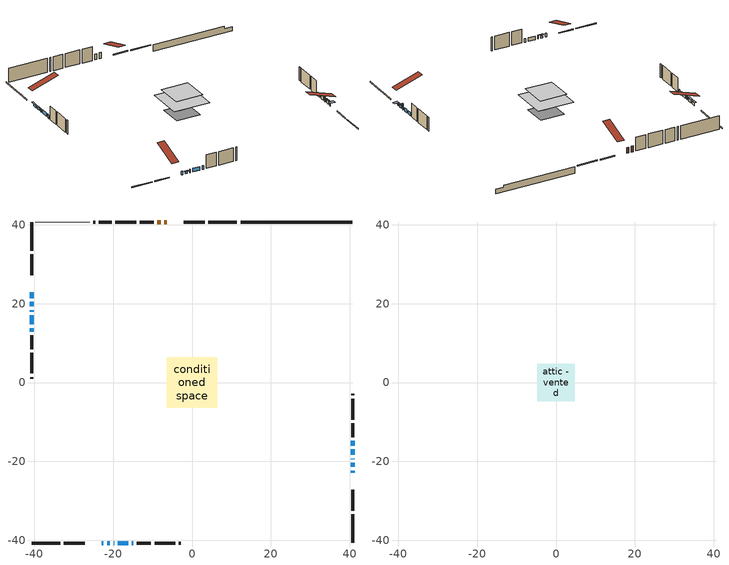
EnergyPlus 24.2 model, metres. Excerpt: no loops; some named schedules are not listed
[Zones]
conditioned space
 floor othersidecoefficients (Floor1 construction): -2.3,-2.3 -2.3,2.3 2.3,2.3 2.3,-2.3 z0.31
 floor adiabatic (AdiabaticFloorConstruction): -6.39,-6.39 -6.39,6.39 6.39,6.39 6.39,-6.39 z2.75
 floor foundation (Slab1 construction): -4.21,-4.21 -4.21,4.21 4.21,4.21 4.21,-4.21 z-2.01
 wall outside (RimJoist1 construction): 11.38,40.71 4.14,40.71 / -40.71,-40.71 -33.48,-40.71 / -40.71,40.71 -40.71,33.48 / 40.71,-40.71 40.71,-33.48 z0.31:0.61
 wall outside (RimJoist2 construction): 3.21,40.71 -2.12,40.71 / -32.55,-40.71 -27.22,-40.71 / -40.71,32.55 -40.71,27.22 / 40.71,-32.55 40.71,-27.22 z0.31:0.61
 wall outside (AdiabaticWallConstruction 1): -6.44,40.71 -7.04,40.71 / -7.97,40.71 -8.8,40.71 z0.31:2.34
 wall outside (AdiabaticWallConstruction): 40.71,-22.89 40.71,-22.36 z0.31:1.2; 40.71,-21.43 40.71,-20.36 z0.31:1.43; -22.89,-40.71 -22.48,-40.71 / -19.91,-40.71 -19.71,-40.71 / -40.71,18.37 -40.71,17.97 / -18.78,-40.71 -16.23,-40.71 / -15.3,-40.71 -14.88,-40.71 / -40.71,17.04 -40.71,14.73 / -40.71,13.8 -40.71,12.92 / 40.71,-18.35 40.71,-16.99 / 40.71,-16.06 40.71,-14.79 z0.31:1.53; -21.55,-40.71 -20.84,-40.71 z0.31:1.02; -40.71,22.89 -40.71,21.39 / -40.71,20.46 -40.71,19.29 z0.31:1.23; 40.71,-19.43 40.71,-19.28 z0.31:2.29
 wall outside (Wall1 construction): -9.73,40.71 -13.25,40.71 / -13.96,-40.71 -10.43,-40.71 / -40.71,11.99 -40.71,8.47 / 40.71,-13.86 40.71,-10.34 z0.31:5.19
 wall outside (Wall2 construction): -14.18,40.71 -19.43,40.71 / -9.5,-40.71 -4.25,-40.71 / -40.71,7.54 -40.71,2.29 / 40.71,-9.41 40.71,-4.16 z0.31:5.19
 wall outside (Wall4 construction): -24.56,40.71 -25,40.71 / -3.32,-40.71 -2.89,-40.71 / -40.71,1.36 -40.71,0.92 / 40.71,-3.23 40.71,-2.79 z0.31:5.19
 wall foundation (FoundationWall1 construction): 12.31,40.71,-2.01 12.31,40.71,0.31 37.87,40.71,0.31 37.87,40.71,-0.54 40.71,40.71,-0.54 40.71,40.71,-2.01
 wall othersidecoefficients (Wall3 construction): -20.36,40.71 -23.64,40.71 z0.31:5.19
 wall adiabatic (Wall5 construction): -25.93,40.71 -39.78,40.71 z0.31:5.19
 window (WindowConstruction 12): 40.71,-22.89 40.71,-22.36 z0.31:1.2
 window (WindowConstruction 7): 40.71,-21.43 40.71,-20.36 z0.31:1.43
 window (WindowConstruction 8): -22.89,-40.71 -22.48,-40.71 z0.31:1.53
 window (WindowConstruction 9): -21.55,-40.71 -20.84,-40.71 z0.31:1.02
 window (WindowConstruction 10): -40.71,22.89 -40.71,21.39 z0.31:1.22
 window (WindowConstruction 11): -40.71,20.46 -40.71,19.3 z0.31:1.22
 window (WindowConstruction 13): -19.91,-40.71 -19.71,-40.71 z0.31:1.53
 window (WindowConstruction 14): -40.71,18.37 -40.71,17.97 z0.31:1.53
 window (WindowConstruction): -18.78,-40.71 -16.23,-40.71 z0.31:1.53
 window (WindowConstruction 1): -15.3,-40.71 -14.88,-40.71 z0.31:1.53
 window (WindowConstruction 2): -40.71,17.04 -40.71,14.73 z0.31:1.53
 window (WindowConstruction 3): -40.71,13.8 -40.71,12.92 z0.31:1.53
 window (WindowConstruction 4): 40.71,-19.43 40.71,-19.28 z0.31:2.29
 window (WindowConstruction 5): 40.71,-18.35 40.71,-16.99 z0.31:1.53
 window (WindowConstruction 6): 40.71,-16.06 40.71,-14.79 z0.31:1.53
 door (Door): -6.44,40.71 -7.04,40.71 z0.31:2.34
 door (Door 1): -7.97,40.71 -8.8,40.71 z0.31:2.34
 ceiling adiabatic (AdiabaticFloorConstruction): 6.39,-6.39 6.39,6.39 -6.39,6.39 -6.39,-6.39 z2.75
attic - vented
 floor to conditioned space (Floor2 construction Reversed): -4.81,-4.81 -4.81,4.81 4.81,4.81 4.81,-4.81 z5.19
 roof outside (Roof1 construction): -5.52,40.71,5.19 -5.52,31.34,8.31 -3.04,31.34,8.31 -3.04,40.71,5.19; -23.82,-40.71,5.19 -23.82,-31.34,8.31 -26.29,-31.34,8.31 -26.29,-40.71,5.19; -40.71,23.82,5.19 -31.34,23.82,8.31 -31.34,26.29,8.31 -40.71,26.29,5.19; 40.71,-23.82,5.19 31.34,-23.82,8.31 31.34,-26.29,8.31 40.71,-26.29,5.19
shading: 40.71,-22.06 40.71,-23.19 42.23,-23.19 42.23,-22.06 z1.5; 40.71,-20.12 40.71,-21.67 41.17,-21.67 41.17,-20.12 z1.67; -20.54,-40.71 -21.85,-40.71 -21.85,-41.17 -20.54,-41.17 z1.32; -40.71,21.09 -40.71,23.19 -41.17,23.19 -41.17,21.09 z1.52; -40.71,19 -40.71,20.76 -41.17,20.76 -41.17,19 z1.52; 40.71,-19.13 40.71,-19.58 42.23,-19.58 42.23,-19.13 z2.44
[Building]
Building 1: Terrain=Suburbs
[Site:Location]
Toronto City Centre_ON: Latitude {deg}=43.63; Longitude {deg}=-79.39; Time Zone {hr}=-5; Elevation {m}=77; Keep Site Location Information=Yes
[Site:GroundTemperature:Shallow]
5.01852, 3.26908, 3.12898, 3.95918, 7.29196, 10.6092, 13.4851, 15.3069, 15.4617, 13.9799, 11.1774, 7.9619
[Site:WaterMainsTemperature]
Calculation Method=Schedule; Temperature Schedule=mains temperature schedule
[Material] Roughness=Rough; Thermal Absorptance=0.9
Name | Thickness {m} | Conductivity {W/m-K} | Density {kg/m3} | Specific Heat {J/kg-K} | Solar Absorptance | Visible Absorptance
asphalt or fiberglass shingles | 0.00635 | 0.162714 | 1121.4 | 1465.45 | 0.4 | 0.4
ceiling loosefill ins | 0.0846667 | 0.0480833 | 16.02 | 1046.75 | 0.7 | 0.7
ceiling stud and cavity | 0.1397 | 0.0904643 | 65.682 | 1177.47 | 0.7 | 0.7
concrete 4.0 in. | 0.1016 | 1.803125 | 2242.8 | 837.4 | 0.7 | 0.7
concrete 8.0 in. | 0.2032 | 1.803125 | 2242.8 | 837.4 | 0.7 | 0.7
door material | 0.04445 | 0.053851 | 512.64 | 1214.23 | 0.7 | 0.7
door material 1 | 0.04445 | 0.188738 | 512.64 | 1214.23 | 0.7 | 0.7
exterior vertical ins | 0.00196271 | 0.029427 | 32.04 | 1214.23 | 0.7 | 0.7
floor covering | 0.0127 | 0.0433444 | 54.468 | 1339.84 | 0.6 | 0.6
floor rigid ins | 0.103632 | 0.029427 | 32.04 | 1214.23 | 0.7 | 0.7
floor rigid ins 1; wall rigid ins | 0.512978 | 0.029427 | 32.04 | 1214.23 | 0.7 | 0.7
floor stud and cavity | 0.1397 | 0.968749 | 92.3553 | 1139.71 | 0.7 | 0.7
floor stud and cavity 1 | 0.1397 | 1.75129 | 37.0049 | 1207.88 | 0.7 | 0.7
furniture material conditioned space 1 | 0.1524 | 0.115458 | 640.8 | 1214.23 | 0.6 | 0.6
gypsum board | 0.0127 | 0.160291 | 801 | 837.4 | 0.6 | 0.6
gypsum board 1 | 0.00254 | 0.160291 | 801 | 837.4 | 0.6 | 0.6
gypsum board 2 | 0.0127 | 0.160291 | 801 | 837.4 | 0.7 | 0.7
osb sheathing 0.5 in. | 0.0127 | 0.115458 | 512.64 | 1214.23 | 0.7 | 0.7
osb sheathing 0.5 in. 1 | 0.0127 | 0.115458 | 512.64 | 1214.23 | 0.4 | 0.4
osb sheathing 0.75 in. | 0.01905 | 0.115458 | 512.64 | 1214.23 | 0.7 | 0.7
osb sheathing 2.0 in. | 0.0508 | 0.115458 | 512.64 | 1214.23 | 0.7 | 0.7
rim joist rigid ins | 0.051816 | 0.029427 | 32.04 | 1214.23 | 0.7 | 0.7
rim joist stud and cavity | 0.0508 | 0.0405436 | 125.044 | 1163.47 | 0.6 | 0.6
rim joist stud and cavity 1 | 0.0508 | 0.034693 | 125.044 | 1163.47 | 0.6 | 0.6
wall stud and cavity | 0.1397 | 0.0821308 | 139.0536 | 1170.24 | 0.7 | 0.7
wall stud and cavity 1 | 0.1397 | 0.0929022 | 139.0536 | 1170.24 | 0.7 | 0.7
wall stud and cavity 2 | 0.1397 | 0.0747385 | 139.0536 | 1170.24 | 0.7 | 0.7
wall stud and cavity 3 | 0.0889 | 0.49837 | 6.31874 | 1174.65 | 0.7 | 0.7
wall stud and cavity 4 | 0.1397 | 0.0838189 | 139.0536 | 1170.24 | 0.7 | 0.7
wall stud and cavity 5 | 0.0889 | 0.380278 | 52.3479 | 1209.89 | 0.7 | 0.7
wall stud and cavity 6 | 0.0889 | 0.391764 | 83.0341 | 1211.67 | 0.7 | 0.7
wood siding | 0.0254 | 0.102417 | 544.68 | 1172.36 | 0.4 | 0.4
wood siding 1 | 0.00254 | 0.102417 | 544.68 | 1172.36 | 0.4 | 0.4
wood siding 2; wood siding 3; wood siding 4 | 0.0254 | 0.102417 | 544.68 | 1172.36 | 0.7 | 0.7
[WindowMaterial:SimpleGlazingSystem]
Name | U-Factor {W/m2-K} | Solar Heat Gain Coefficient
WindowMaterial | 2.78903 | 0.69
WindowMaterial 1 | 2.98038 | 0.6
WindowMaterial 10 | 2.27915 | 0.53
WindowMaterial 11 | 2.72771 | 0.33
WindowMaterial 2 | 2.992306 | 0.57
WindowMaterial 3 | 2.779381 | 0.54
WindowMaterial 4 | 3.07407 | 0.36
WindowMaterial 5 | 2.779381 | 0.66
WindowMaterial 6 | 2.770864 | 0.51
WindowMaterial 7 | 2.78279 | 0.58
WindowMaterial 8 | 2.76178 | 0.44
WindowMaterial 9 | 2.78222 | 0.56
[Construction]
AdiabaticFloorConstruction: floor stud and cavity 1, floor rigid ins 1, osb sheathing 0.75 in., floor covering
AdiabaticWallConstruction: wood siding 3, wall rigid ins, wall stud and cavity 5, gypsum board
AdiabaticWallConstruction 1: wood siding 4, wall rigid ins, wall stud and cavity 5, gypsum board
Door: door material
Door 1: door material 1
Floor1 construction: floor stud and cavity, floor rigid ins, osb sheathing 0.75 in., floor covering
Floor2 construction Reversed: gypsum board, ceiling stud and cavity, ceiling loosefill ins
FoundationWall1 construction: concrete 8.0 in., gypsum board 2
furniture construction conditioned space 1: furniture material conditioned space 1
PartitionWallConstruction: gypsum board, wall stud and cavity 6, gypsum board
RimJoist1 construction: wood siding 2, rim joist rigid ins, osb sheathing 2.0 in., rim joist stud and cavity
RimJoist2 construction: wood siding 2, rim joist rigid ins, osb sheathing 2.0 in., rim joist stud and cavity 1
Roof1 construction: asphalt or fiberglass shingles
Slab1 construction: concrete 4.0 in.
Wall1 construction: wood siding, osb sheathing 0.5 in., wall stud and cavity, gypsum board
Wall2 construction: wood siding, osb sheathing 0.5 in., wall stud and cavity 1, gypsum board
Wall3 construction: osb sheathing 0.5 in. 1, wall stud and cavity 2, gypsum board
Wall4 construction: wood siding 1, wall stud and cavity 3, gypsum board 1
Wall5 construction: osb sheathing 0.5 in. 1, wall stud and cavity 4, gypsum board
WindowConstruction: WindowMaterial
WindowConstruction 1: WindowMaterial 1
WindowConstruction 10: WindowMaterial 9
WindowConstruction 11; WindowConstruction 3: WindowMaterial 3
WindowConstruction 12: WindowMaterial 10
WindowConstruction 13; WindowConstruction 14: WindowMaterial 11
WindowConstruction 2: WindowMaterial 2
WindowConstruction 4: WindowMaterial 4
WindowConstruction 5: WindowMaterial 5
WindowConstruction 6: WindowMaterial 6
WindowConstruction 7: WindowMaterial 7
WindowConstruction 8; WindowConstruction 9: WindowMaterial 8
[Zone] Multiplier=1; Part of Total Floor Area=Yes
Name | Volume {m3}
attic - vented | 47.0249
conditioned space | 562.4
[Space]
Name | Zone | Volume {m3}
attic - vented 1 | attic - vented | 47.0249
conditioned space 1 | conditioned space | 562.4
[ZoneInfiltration:EffectiveLeakageArea]
infil attic - vented 1: Zone or Space=attic - vented 1; Schedule=Always On Discrete; Effective Air Leakage Area {cm2}=3902.32; Stack Coefficient=0.000217348; Wind Coefficient=9.96089e-06
[ZoneMixing]
whole house fan mix: Zone or Space=attic - vented; Schedule=Always On Continuous; Design Flow Rate Calculation Method=Flow/Zone; Design Flow Rate {m3/s}=0; Source Zone or Space=conditioned space
[SurfaceProperty:OtherSideCoefficients]
other non-freezing space: Combined Convective/Radiative Film Coefficient {W/m2-K}=8.35; Constant Temperature Coefficient=1; External Dry-Bulb Temperature Coefficient=0; Ground Temperature Coefficient=0; Wind Speed Coefficient=0; Zone Air Temperature Coefficient=0; Constant Temperature Schedule=other non-freezing space; Previous Other Side Temperature Coefficient=0
[SurfaceProperty:ExposedFoundationPerimeter]
Slab1: Exposed Perimeter Calculation Method=TotalExposedPerimeter; Total Exposed Perimeter {m}=28.407
[InternalMass] Zone or ZoneList=conditioned space; Space or SpaceList=conditioned space 1
Name | Construction | Surface Area {m2}
furniture mass conditioned space 1 | furniture construction conditioned space 1 | 102.116
partition wall mass | PartitionWallConstruction | 255.29
[Lights]
interior lighting: Zone or ZoneList or Space or SpaceList=conditioned space 1; Schedule=interior lighting schedule; Design Level Calculation Method=LightingLevel; Lighting Level {W}=343.2; Return Air Fraction=0; Fraction Radiant=0.6; Fraction Visible=0.2; Fraction Replaceable=1
[People]
occupants: Zone or ZoneList or Space or SpaceList=conditioned space 1; Number of People Schedule=occupants schedule; Number of People Calculation Method=People; Number of People=3; Fraction Radiant=0.314171; Sensible Heat Fraction=0.56303; Activity Level Schedule=occupants activity schedule; Carbon Dioxide Generation Rate {m3/s-W}=0; Enable ASHRAE 55 Comfort Warnings=No; Mean Radiant Temperature Calculation Type=EnclosureAveraged
[ElectricEquipment] Zone or ZoneList or Space or SpaceList=conditioned space 1; Design Level Calculation Method=EquipmentLevel
Name | Schedule | Design Level {W} | Fraction Latent | Fraction Radiant | Fraction Lost
clothes dryer | clothes dryer schedule | 140.772 | 0.015 | 0.081 | 0.85
clothes washer | clothes washer schedule | 32.1985 | 0.03 | 0.162 | 0.7
cooking range | cooking range schedule | 208.969 | 0.08 | 0.432 | 0.2
dishwasher | dishwasher schedule | 66.8632 | 0.3 | 0.18 | 0.4
fridge | fridge schedule | 72.9452 | 0 | 0.6 | 0
mech vent bath fan 0 | mech vent bath fan 0 schedule | 50.2 | 0 | 0 | 1
mech vent bath fan 1 | mech vent bath fan 1 schedule | 50.2 | 0 | 0 | 1
mech vent bath fan 2 | mech vent bath fan 2 schedule | 50.2 | 0 | 0 | 1
mech vent house fan | mech vent house fan schedule | 0.95 | 0 | 0 | 1
mech vent house fan cfis | mech vent house fan cfis schedule | 0 | 0 | 0 | 0
mech vent range fan 0 | mech vent range fan 0 schedule | 57 | 0 | 0 | 1
misc plug loads | misc plug loads schedule | 494.7 | 0.045 | 0.513 | 0.1
whole house fan | Always On Discrete | 0 | 0 | 0 | 1
[OtherEquipment] Zone or ZoneList or Space or SpaceList=conditioned space 1; Design Level Calculation Method=EquipmentLevel
Name | Fuel Type | Schedule | Design Level {W} | Fraction Latent | Fraction Radiant | Fraction Lost
clothes dryer 1 | Electricity | clothes dryer schedule | 0 | 0.015 | 0.081 | 0.85
cooking range 1 | Electricity | cooking range schedule | 0 | 0.08 | 0.432 | 0.2
general water use latent | None | general water use schedule | 59.3978 | 1 | 0 | 0
general water use sensible | None | general water use schedule | -58.539 | 0 | 0.6 | 0
mech vent house fan latent load | None | Always On Discrete | 0 | 1 | 0 | 0
mech vent house fan sensible load | None | Always On Discrete | 0 | 0 | 0 | 0
water heater energy adjustment1 | NaturalGas | Always On Discrete | 0.01 | 0 | 0 | 1
[ZoneInfiltration:DesignFlowRate] Zone or ZoneList or Space or SpaceList=conditioned space 1; Schedule=Always On Discrete; Design Flow Rate Calculation Method=Flow/Zone; Design Flow Rate {m3/s}=0
infil flow; natural vent flow; whole house fan flow
[Foundation:Kiva]
Foundation Kiva 1: Initial Indoor Air Temperature {C}=18; Wall Height Above Grade {m}=0.309982; Wall Depth Below Slab {m}=0.2032; Custom Block Material Name 1=exterior vertical ins; Custom Block Depth 1 {m}=2.31999; Custom Block X Position 1 {m}=0.2159; Custom Block Z Position 1 {m}=0
[Foundation:Kiva:Settings]
Soil Conductivity {W/m-K}=0.849921; Soil Density {kg/m3}=1842.3; Soil Specific Heat {J/kg-K}=418.7; Ground Solar Absorptivity=0.9; Ground Thermal Absorptivity=0.9; Ground Surface Roughness {m}=0.03; Far-Field Width {m}=40; Deep-Ground Boundary Condition=ZeroFlux; Deep-Ground Depth {m}=40; Minimum Cell Dimension {m}=0.2; Maximum Cell Growth Coefficient=3; Simulation Timestep=Timestep
[Exterior:Lights]
exterior lighting: Schedule=exterior lighting schedule; Design Level {W}=75.6
[Schedule:Constant]
Name | Hourly Value
Always On Continuous; mech vent house fan schedule; mech vent house fan cfis schedule; Always On Discrete | 1
other non-freezing space; fridge schedule | 0
occupants activity schedule | 117.228
[Schedule:Week:Daily]
interior lighting schedule Week Rule - Jan1-Jan27: interior lighting schedule day, interior lighting schedule day, interior lighting schedule day, interior lighting schedule day, interior lighting schedule day, interior lighting schedule day, interior lighting schedule day, interior lighting schedule default day, interior lighting schedule default day, interior lighting schedule default day, interior lighting schedule default day, interior lighting schedule default day
interior lighting schedule Week Rule - Jan28-Feb3: interior lighting schedule day, interior lighting schedule day, interior lighting schedule day, interior lighting schedule day, interior lighting schedule day 1, interior lighting schedule day 1, interior lighting schedule day 1, interior lighting schedule default day, interior lighting schedule default day, interior lighting schedule default day, interior lighting schedule default day, interior lighting schedule default day
interior lighting schedule Week Rule - Feb4-Feb24: interior lighting schedule day 1, interior lighting schedule day 1, interior lighting schedule day 1, interior lighting schedule day 1, interior lighting schedule day 1, interior lighting schedule day 1, interior lighting schedule day 1, interior lighting schedule default day, interior lighting schedule default day, interior lighting schedule default day, interior lighting schedule default day, interior lighting schedule default day
interior lighting schedule Week Rule - Feb25-Mar3: interior lighting schedule day 1, interior lighting schedule day 1, interior lighting schedule day 1, interior lighting schedule day 1, interior lighting schedule day 2, interior lighting schedule day 2, interior lighting schedule day 2, interior lighting schedule default day, interior lighting schedule default day, interior lighting schedule default day, interior lighting schedule default day, interior lighting schedule default day
interior lighting schedule Week Rule - Mar4-Mar31: interior lighting schedule day 2, interior lighting schedule day 2, interior lighting schedule day 2, interior lighting schedule day 2, interior lighting schedule day 2, interior lighting schedule day 2, interior lighting schedule day 2, interior lighting schedule default day, interior lighting schedule default day, interior lighting schedule default day, interior lighting schedule default day, interior lighting schedule default day
interior lighting schedule Week Rule - Apr1-Apr28: interior lighting schedule day 3, interior lighting schedule day 3, interior lighting schedule day 3, interior lighting schedule day 3, interior lighting schedule day 3, interior lighting schedule day 3, interior lighting schedule day 3, interior lighting schedule default day, interior lighting schedule default day, interior lighting schedule default day, interior lighting schedule default day, interior lighting schedule default day
interior lighting schedule Week Rule - Apr29-May5: interior lighting schedule day 3, interior lighting schedule day 3, interior lighting schedule day 4, interior lighting schedule day 4, interior lighting schedule day 4, interior lighting schedule day 4, interior lighting schedule day 4, interior lighting schedule default day, interior lighting schedule default day, interior lighting schedule default day, interior lighting schedule default day, interior lighting schedule default day
interior lighting schedule Week Rule - May6-May26: interior lighting schedule day 4, interior lighting schedule day 4, interior lighting schedule day 4, interior lighting schedule day 4, interior lighting schedule day 4, interior lighting schedule day 4, interior lighting schedule day 4, interior lighting schedule default day, interior lighting schedule default day, interior lighting schedule default day, interior lighting schedule default day, interior lighting schedule default day
interior lighting schedule Week Rule - May27-Jun2: interior lighting schedule day 4, interior lighting schedule day 4, interior lighting schedule day 4, interior lighting schedule day 4, interior lighting schedule day 4, interior lighting schedule day 5, interior lighting schedule day 5, interior lighting schedule default day, interior lighting schedule default day, interior lighting schedule default day, interior lighting schedule default day, interior lighting schedule default day
interior lighting schedule Week Rule - Jun3-Jun30: interior lighting schedule day 5, interior lighting schedule day 5, interior lighting schedule day 5, interior lighting schedule day 5, interior lighting schedule day 5, interior lighting schedule day 5, interior lighting schedule day 5, interior lighting schedule default day, interior lighting schedule default day, interior lighting schedule default day, interior lighting schedule default day, interior lighting schedule default day
interior lighting schedule Week Rule - Jul1-Jul28: interior lighting schedule day 6, interior lighting schedule day 6, interior lighting schedule day 6, interior lighting schedule day 6, interior lighting schedule day 6, interior lighting schedule day 6, interior lighting schedule day 6, interior lighting schedule default day, interior lighting schedule default day, interior lighting schedule default day, interior lighting schedule default day, interior lighting schedule default day
interior lighting schedule Week Rule - Jul29-Aug4: interior lighting schedule day 6, interior lighting schedule day 6, interior lighting schedule day 6, interior lighting schedule day 7, interior lighting schedule day 7, interior lighting schedule day 7, interior lighting schedule day 7, interior lighting schedule default day, interior lighting schedule default day, interior lighting schedule default day, interior lighting schedule default day, interior lighting schedule default day
interior lighting schedule Week Rule - Aug5-Aug25: interior lighting schedule day 7, interior lighting schedule day 7, interior lighting schedule day 7, interior lighting schedule day 7, interior lighting schedule day 7, interior lighting schedule day 7, interior lighting schedule day 7, interior lighting schedule default day, interior lighting schedule default day, interior lighting schedule default day, interior lighting schedule default day, interior lighting schedule default day
interior lighting schedule Week Rule - Aug26-Sep1: interior lighting schedule day 7, interior lighting schedule day 7, interior lighting schedule day 7, interior lighting schedule day 7, interior lighting schedule day 7, interior lighting schedule day 7, interior lighting schedule day 8, interior lighting schedule default day, interior lighting schedule default day, interior lighting schedule default day, interior lighting schedule default day, interior lighting schedule default day
interior lighting schedule Week Rule - Sep2-Sep29: interior lighting schedule day 8, interior lighting schedule day 8, interior lighting schedule day 8, interior lighting schedule day 8, interior lighting schedule day 8, interior lighting schedule day 8, interior lighting schedule day 8, interior lighting schedule default day, interior lighting schedule default day, interior lighting schedule default day, interior lighting schedule default day, interior lighting schedule default day
interior lighting schedule Week Rule - Sep30-Oct6: interior lighting schedule day 8, interior lighting schedule day 9, interior lighting schedule day 9, interior lighting schedule day 9, interior lighting schedule day 9, interior lighting schedule day 9, interior lighting schedule day 9, interior lighting schedule default day, interior lighting schedule default day, interior lighting schedule default day, interior lighting schedule default day, interior lighting schedule default day
interior lighting schedule Week Rule - Oct7-Oct27: interior lighting schedule day 9, interior lighting schedule day 9, interior lighting schedule day 9, interior lighting schedule day 9, interior lighting schedule day 9, interior lighting schedule day 9, interior lighting schedule day 9, interior lighting schedule default day, interior lighting schedule default day, interior lighting schedule default day, interior lighting schedule default day, interior lighting schedule default day
interior lighting schedule Week Rule - Oct28-Nov3: interior lighting schedule day 9, interior lighting schedule day 9, interior lighting schedule day 9, interior lighting schedule day 9, interior lighting schedule day 10, interior lighting schedule day 10, interior lighting schedule day 10, interior lighting schedule default day, interior lighting schedule default day, interior lighting schedule default day, interior lighting schedule default day, interior lighting schedule default day
interior lighting schedule Week Rule - Nov4-Nov24: interior lighting schedule day 10, interior lighting schedule day 10, interior lighting schedule day 10, interior lighting schedule day 10, interior lighting schedule day 10, interior lighting schedule day 10, interior lighting schedule day 10, interior lighting schedule default day, interior lighting schedule default day, interior lighting schedule default day, interior lighting schedule default day, interior lighting schedule default day
interior lighting schedule Week Rule - Nov25-Dec1: interior lighting schedule day 10, interior lighting schedule day 10, interior lighting schedule day 10, interior lighting schedule day 10, interior lighting schedule day 10, interior lighting schedule day 10, interior lighting schedule day 11, interior lighting schedule default day, interior lighting schedule default day, interior lighting schedule default day, interior lighting schedule default day, interior lighting schedule default day
interior lighting schedule Week Rule - Dec2-Dec31: interior lighting schedule day 11, interior lighting schedule day 11, interior lighting schedule day 11, interior lighting schedule day 11, interior lighting schedule day 11, interior lighting schedule day 11, interior lighting schedule day 11, interior lighting schedule default day, interior lighting schedule default day, interior lighting schedule default day, interior lighting schedule default day, interior lighting schedule default day
occupants schedule Week Rule - Jan1-Dec31: occupants schedule day, occupants schedule day, occupants schedule day, occupants schedule day, occupants schedule day, occupants schedule day, occupants schedule day, occupants schedule default day, occupants schedule default day, occupants schedule default day, occupants schedule default day, occupants schedule default day
clothes dryer schedule Week Rule - Jan1-Dec31: clothes dryer schedule day, clothes dryer schedule day, clothes dryer schedule day, clothes dryer schedule day, clothes dryer schedule day, clothes dryer schedule day, clothes dryer schedule day, clothes dryer schedule default day, clothes dryer schedule default day, clothes dryer schedule default day, clothes dryer schedule default day, clothes dryer schedule default day
clothes washer schedule Week Rule - Jan1-Dec31: clothes washer schedule day, clothes washer schedule day, clothes washer schedule day, clothes washer schedule day, clothes washer schedule day, clothes washer schedule day, clothes washer schedule day, clothes washer schedule default day, clothes washer schedule default day, clothes washer schedule default day, clothes washer schedule default day, clothes washer schedule default day
cooking range schedule Week Rule - Jan1-Dec31: cooking range schedule day, cooking range schedule day, cooking range schedule day, cooking range schedule day, cooking range schedule day, cooking range schedule day, cooking range schedule day, cooking range schedule default day, cooking range schedule default day, cooking range schedule default day, cooking range schedule default day, cooking range schedule default day
dishwasher schedule Week Rule - Jan1-Dec31: dishwasher schedule day, dishwasher schedule day, dishwasher schedule day, dishwasher schedule day, dishwasher schedule day, dishwasher schedule day, dishwasher schedule day, dishwasher schedule default day, dishwasher schedule default day, dishwasher schedule default day, dishwasher schedule default day, dishwasher schedule default day
mech vent bath fan 0 schedule Week Rule - Jan1-Dec31: mech vent bath fan 0 schedule day, mech vent bath fan 0 schedule day, mech vent bath fan 0 schedule day, mech vent bath fan 0 schedule day, mech vent bath fan 0 schedule day, mech vent bath fan 0 schedule day, mech vent bath fan 0 schedule day, mech vent bath fan 0 schedule default day, mech vent bath fan 0 schedule default day, mech vent bath fan 0 schedule default day, mech vent bath fan 0 schedule default day, mech vent bath fan 0 schedule default day
mech vent bath fan 1 schedule Week Rule - Jan1-Dec31: mech vent bath fan 1 schedule day, mech vent bath fan 1 schedule day, mech vent bath fan 1 schedule day, mech vent bath fan 1 schedule day, mech vent bath fan 1 schedule day, mech vent bath fan 1 schedule day, mech vent bath fan 1 schedule day, mech vent bath fan 1 schedule default day, mech vent bath fan 1 schedule default day, mech vent bath fan 1 schedule default day, mech vent bath fan 1 schedule default day, mech vent bath fan 1 schedule default day
mech vent bath fan 2 schedule Week Rule - Jan1-Dec31: mech vent bath fan 2 schedule day, mech vent bath fan 2 schedule day, mech vent bath fan 2 schedule day, mech vent bath fan 2 schedule day, mech vent bath fan 2 schedule day, mech vent bath fan 2 schedule day, mech vent bath fan 2 schedule day, mech vent bath fan 2 schedule default day, mech vent bath fan 2 schedule default day, mech vent bath fan 2 schedule default day, mech vent bath fan 2 schedule default day, mech vent bath fan 2 schedule default day
mech vent range fan 0 schedule Week Rule - Jan1-Dec31: mech vent range fan 0 schedule day, mech vent range fan 0 schedule day, mech vent range fan 0 schedule day, mech vent range fan 0 schedule day, mech vent range fan 0 schedule day, mech vent range fan 0 schedule day, mech vent range fan 0 schedule day, mech vent range fan 0 schedule default day, mech vent range fan 0 schedule default day, mech vent range fan 0 schedule default day, mech vent range fan 0 schedule default day, mech vent range fan 0 schedule default day
misc plug loads schedule Week Rule - Jan1-Dec31: misc plug loads schedule day, misc plug loads schedule day, misc plug loads schedule day, misc plug loads schedule day, misc plug loads schedule day, misc plug loads schedule day, misc plug loads schedule day, misc plug loads schedule default day, misc plug loads schedule default day, misc plug loads schedule default day, misc plug loads schedule default day, misc plug loads schedule default day
general water use schedule Week Rule - Jan1-Dec31: general water use schedule day, general water use schedule day, general water use schedule day, general water use schedule day, general water use schedule day, general water use schedule day, general water use schedule day, general water use schedule default day, general water use schedule default day, general water use schedule default day, general water use schedule default day, general water use schedule default day
exterior lighting schedule Week Rule - Jan1-Jan27: exterior lighting schedule day, exterior lighting schedule day, exterior lighting schedule day, exterior lighting schedule day, exterior lighting schedule day, exterior lighting schedule day, exterior lighting schedule day, exterior lighting schedule default day, exterior lighting schedule default day, exterior lighting schedule default day, exterior lighting schedule default day, exterior lighting schedule default day
exterior lighting schedule Week Rule - Jan28-Feb3: exterior lighting schedule day, exterior lighting schedule day, exterior lighting schedule day, exterior lighting schedule day, exterior lighting schedule day 1, exterior lighting schedule day 1, exterior lighting schedule day 1, exterior lighting schedule default day, exterior lighting schedule default day, exterior lighting schedule default day, exterior lighting schedule default day, exterior lighting schedule default day
exterior lighting schedule Week Rule - Feb4-Feb24: exterior lighting schedule day 1, exterior lighting schedule day 1, exterior lighting schedule day 1, exterior lighting schedule day 1, exterior lighting schedule day 1, exterior lighting schedule day 1, exterior lighting schedule day 1, exterior lighting schedule default day, exterior lighting schedule default day, exterior lighting schedule default day, exterior lighting schedule default day, exterior lighting schedule default day
exterior lighting schedule Week Rule - Feb25-Mar3: exterior lighting schedule day 1, exterior lighting schedule day 1, exterior lighting schedule day 1, exterior lighting schedule day 1, exterior lighting schedule day 2, exterior lighting schedule day 2, exterior lighting schedule day 2, exterior lighting schedule default day, exterior lighting schedule default day, exterior lighting schedule default day, exterior lighting schedule default day, exterior lighting schedule default day
exterior lighting schedule Week Rule - Mar4-Mar31: exterior lighting schedule day 2, exterior lighting schedule day 2, exterior lighting schedule day 2, exterior lighting schedule day 2, exterior lighting schedule day 2, exterior lighting schedule day 2, exterior lighting schedule day 2, exterior lighting schedule default day, exterior lighting schedule default day, exterior lighting schedule default day, exterior lighting schedule default day, exterior lighting schedule default day
exterior lighting schedule Week Rule - Apr1-Apr28: exterior lighting schedule day 3, exterior lighting schedule day 3, exterior lighting schedule day 3, exterior lighting schedule day 3, exterior lighting schedule day 3, exterior lighting schedule day 3, exterior lighting schedule day 3, exterior lighting schedule default day, exterior lighting schedule default day, exterior lighting schedule default day, exterior lighting schedule default day, exterior lighting schedule default day
exterior lighting schedule Week Rule - Apr29-May5: exterior lighting schedule day 3, exterior lighting schedule day 3, exterior lighting schedule day 4, exterior lighting schedule day 4, exterior lighting schedule day 4, exterior lighting schedule day 4, exterior lighting schedule day 4, exterior lighting schedule default day, exterior lighting schedule default day, exterior lighting schedule default day, exterior lighting schedule default day, exterior lighting schedule default day
exterior lighting schedule Week Rule - May6-May26: exterior lighting schedule day 4, exterior lighting schedule day 4, exterior lighting schedule day 4, exterior lighting schedule day 4, exterior lighting schedule day 4, exterior lighting schedule day 4, exterior lighting schedule day 4, exterior lighting schedule default day, exterior lighting schedule default day, exterior lighting schedule default day, exterior lighting schedule default day, exterior lighting schedule default day
exterior lighting schedule Week Rule - May27-Jun2: exterior lighting schedule day 4, exterior lighting schedule day 4, exterior lighting schedule day 4, exterior lighting schedule day 4, exterior lighting schedule day 4, exterior lighting schedule day 5, exterior lighting schedule day 5, exterior lighting schedule default day, exterior lighting schedule default day, exterior lighting schedule default day, exterior lighting schedule default day, exterior lighting schedule default day
[Schedule:Year]
interior lighting schedule: interior lighting schedule Week Rule - Jan1-Jan27, 1, 1, 1, 27, interior lighting schedule Week Rule - Jan28-Feb3, 1, 28, 2, 3, interior lighting schedule Week Rule - Feb4-Feb24, 2, 4, 2, 24, interior lighting schedule Week Rule - Feb25-Mar3, 2, 25, 3, 3, interior lighting schedule Week Rule - Mar4-Mar31, 3, 4, 3, 31, interior lighting schedule Week Rule - Apr1-Apr28, 4, 1, 4, 28, interior lighting schedule Week Rule - Apr29-May5, 4, 29, 5, 5, interior lighting schedule Week Rule - May6-May26, 5, 6, 5, 26, interior lighting schedule Week Rule - May27-Jun2, 5, 27, 6, 2, interior lighting schedule Week Rule - Jun3-Jun30, 6, 3, 6, 30, interior lighting schedule Week Rule - Jul1-Jul28, 7, 1, 7, 28, interior lighting schedule Week Rule - Jul29-Aug4, 7, 29, 8, 4, interior lighting schedule Week Rule - Aug5-Aug25, 8, 5, 8, 25, interior lighting schedule Week Rule - Aug26-Sep1, 8, 26, 9, 1, interior lighting schedule Week Rule - Sep2-Sep29, 9, 2, 9, 29, interior lighting schedule Week Rule - Sep30-Oct6, 9, 30, 10, 6, interior lighting schedule Week Rule - Oct7-Oct27, 10, 7, 10, 27, interior lighting schedule Week Rule - Oct28-Nov3, 10, 28, 11, 3, interior lighting schedule Week Rule - Nov4-Nov24, 11, 4, 11, 24, interior lighting schedule Week Rule - Nov25-Dec1, 11, 25, 12, 1, interior lighting schedule Week Rule - Dec2-Dec31, 12, 2, 12, 31
occupants schedule: occupants schedule Week Rule - Jan1-Dec31, 1, 1, 12, 31
clothes dryer schedule: clothes dryer schedule Week Rule - Jan1-Dec31, 1, 1, 12, 31
clothes washer schedule: clothes washer schedule Week Rule - Jan1-Dec31, 1, 1, 12, 31
cooking range schedule: cooking range schedule Week Rule - Jan1-Dec31, 1, 1, 12, 31
dishwasher schedule: dishwasher schedule Week Rule - Jan1-Dec31, 1, 1, 12, 31
mech vent bath fan 0 schedule: mech vent bath fan 0 schedule Week Rule - Jan1-Dec31, 1, 1, 12, 31
mech vent bath fan 1 schedule: mech vent bath fan 1 schedule Week Rule - Jan1-Dec31, 1, 1, 12, 31
mech vent bath fan 2 schedule: mech vent bath fan 2 schedule Week Rule - Jan1-Dec31, 1, 1, 12, 31
mech vent range fan 0 schedule: mech vent range fan 0 schedule Week Rule - Jan1-Dec31, 1, 1, 12, 31
misc plug loads schedule: misc plug loads schedule Week Rule - Jan1-Dec31, 1, 1, 12, 31
general water use schedule: general water use schedule Week Rule - Jan1-Dec31, 1, 1, 12, 31
exterior lighting schedule: exterior lighting schedule Week Rule - Jan1-Jan27, 1, 1, 1, 27, exterior lighting schedule Week Rule - Jan28-Feb3, 1, 28, 2, 3, exterior lighting schedule Week Rule - Feb4-Feb24, 2, 4, 2, 24, exterior lighting schedule Week Rule - Feb25-Mar3, 2, 25, 3, 3, exterior lighting schedule Week Rule - Mar4-Mar31, 3, 4, 3, 31, exterior lighting schedule Week Rule - Apr1-Apr28, 4, 1, 4, 28, exterior lighting schedule Week Rule - Apr29-May5, 4, 29, 5, 5, exterior lighting schedule Week Rule - May6-May26, 5, 6, 5, 26, exterior lighting schedule Week Rule - May27-Jun2, 5, 27, 6, 2, exterior lighting schedule Week Rule - Jun3-Jun30, 6, 3, 6, 30, exterior lighting schedule Week Rule - Jul1-Jul28, 7, 1, 7, 28, exterior lighting schedule Week Rule - Jul29-Aug4, 7, 29, 8, 4, exterior lighting schedule Week Rule - Aug5-Aug25, 8, 5, 8, 25, exterior lighting schedule Week Rule - Aug26-Sep1, 8, 26, 9, 1, exterior lighting schedule Week Rule - Sep2-Sep29, 9, 2, 9, 29, exterior lighting schedule Week Rule - Sep30-Oct6, 9, 30, 10, 6, exterior lighting schedule Week Rule - Oct7-Oct27, 10, 7, 10, 27, exterior lighting schedule Week Rule - Oct28-Nov3, 10, 28, 11, 3, exterior lighting schedule Week Rule - Nov4-Nov24, 11, 4, 11, 24, exterior lighting schedule Week Rule - Nov25-Dec1, 11, 25, 12, 1, exterior lighting schedule Week Rule - Dec2-Dec31, 12, 2, 12, 31
[Schedule:Compact]
mains temperature schedule: Through: 01/01, For: AllDays, Until: 24:00, 8.80333, Through: 01/02, For: AllDays, Until: 24:00, 8.74333, Through: 01/03, For: AllDays, Until: 24:00, 8.68389, Through: 01/04, For: AllDays, Until: 24:00, 8.62611, Through: 01/05, For: AllDays, Until: 24:00, 8.56944, Through: 01/06, For: AllDays, Until: 24:00, 8.51389, Through: 01/07, For: AllDays, Until: 24:00, 8.45944, Through: 01/08, For: AllDays, Until: 24:00, 8.40611, Through: 01/09, For: AllDays, Until: 24:00, 8.35389, Through: 01/10, For: AllDays, Until: 24:00, 8.30278, Through: 01/11, For: AllDays, Until: 24:00, 8.25333, Through: 01/12, For: AllDays, Until: 24:00, 8.205, Through: 01/13, For: AllDays, Until: 24:00, 8.15778, Through: 01/14, For: AllDays, Until: 24:00, 8.11222, Through: 01/15, For: AllDays, Until: 24:00, 8.06778, Through: 01/16, For: AllDays, Until: 24:00, 8.02444, Through: 01/17, For: AllDays, Until: 24:00, 7.98222, Through: 01/18, For: AllDays, Until: 24:00, 7.94167, Through: 01/19, For: AllDays, Until: 24:00, 7.90222, Through: 01/20, For: AllDays, Until: 24:00, 7.86444, Through: 01/21, For: AllDays, Until: 24:00, 7.82778, Through: 01/22, For: AllDays, Until: 24:00, 7.79278, Through: 01/23, For: AllDays, Until: 24:00, 7.75889, Through: 01/24, For: AllDays, Until: 24:00, 7.72667, Through: 01/25, For: AllDays, Until: 24:00, 7.69556, Through: 01/26, For: AllDays, Until: 24:00, 7.66611, Through: 01/27, For: AllDays, Until: 24:00, 7.63778, Through: 01/28, For: AllDays, Until: 24:00, 7.61111, Through: 01/29, For: AllDays, Until: 24:00, 7.58556, Through: 01/30, For: AllDays, Until: 24:00, 7.56167, Through: 01/31, For: AllDays, Until: 24:00, 7.53944, Through: 02/01, For: AllDays, Until: 24:00, 7.51833, Through: 02/02, For: AllDays, Until: 24:00, 7.49889, Through: 02/03, For: AllDays, Until: 24:00, 7.48111, Through: 02/04, For: AllDays, Until: 24:00, 7.46444, Through: 02/05, For: AllDays, Until: 24:00, 7.44944, Through: 02/06, For: AllDays, Until: 24:00, 7.43556, Through: 02/07, For: AllDays, Until: 24:00, 7.42333, Through: 02/08, For: AllDays, Until: 24:00, 7.41278, Through: 02/09, For: AllDays, Until: 24:00, 7.40389, Through: 02/10, For: AllDays, Until: 24:00, 7.39611, Through: 02/11, For: AllDays, Until: 24:00, 7.39, Through: 02/12, For: AllDays, Until: 24:00, 7.38556, Through: 02/13, For: AllDays, Until: 24:00, 7.38222, Through: 02/14, For: AllDays, Until: 24:00, 7.38056, Through: 02/15, For: AllDays, Until: 24:00, 7.38056, Through: 02/16, For: AllDays, Until: 24:00, 7.38222, Through: 02/17, For: AllDays, Until: 24:00, 7.385, Through: 02/18, For: AllDays, Until: 24:00, 7.38944, Through: 02/19, For: AllDays, Until: 24:00, 7.395, Through: 02/20, For: AllDays, Until: 24:00, 7.40278, Through: 02/21, For: AllDays, Until: 24:00, 7.41167, Through: 02/22, For: AllDays, Until: 24:00, 7.42222, Through: 02/23, For: AllDays, Until: 24:00, 7.43389, Through: 02/24, For: AllDays, Until: 24:00, 7.44722, Through: 02/25, For: AllDays, Until: 24:00, 7.46222, Through: 02/26, For: AllDays, Until: 24:00, 7.47833, Through: 02/27, For: AllDays, Until: 24:00, 7.49611, Through: 02/28, For: AllDays, Until: 24:00, 7.51556, Through: 03/01, For: AllDays, Until: 24:00, 7.53667, Through: 03/02, For: AllDays, Until: 24:00, 7.55889, Through: 03/03, For: AllDays, Until: 24:00, 7.58222, Through: 03/04, For: AllDays, Until: 24:00, 7.60722, Through: 03/05, For: AllDays, Until: 24:00, 7.63389, Through: 03/06, For: AllDays, Until: 24:00, 7.66222, Through: 03/07, For: AllDays, Until: 24:00, 7.69111, Through: 03/08, For: AllDays, Until: 24:00, 7.72222, Through: 03/09, For: AllDays, Until: 24:00, 7.75444, Through: 03/10, For: AllDays, Until: 24:00, 7.78778, Through: 03/11, For: AllDays, Until: 24:00, 7.82278, Through: 03/12, For: AllDays, Until: 24:00, 7.85944, Through: 03/13, For: AllDays, Until: 24:00, 7.89722, Through: 03/14, For: AllDays, Until: 24:00, 7.93611, Through: 03/15, For: AllDays, Until: 24:00, 7.97667, Through: 03/16, For: AllDays, Until: 24:00, 8.01833, Through: 03/17, For: AllDays, Until: 24:00, 8.06167, Through: 03/18, For: AllDays, Until: 24:00, 8.10611, Through: 03/19, For: AllDays, Until: 24:00, 8.15167, Through: 03/20, For: AllDays, Until: 24:00, 8.19833, Through: 03/21, For: AllDays, Until: 24:00, 8.24667, Through: 03/22, For: AllDays, Until: 24:00, 8.29611, Through: 03/23, For: AllDays, Until: 24:00, 8.34667, Through: 03/24, For: AllDays, Until: 24:00, 8.39889, Through: 03/25, For: AllDays, Until: 24:00, 8.45167, Through: 03/26, For: AllDays, Until: 24:00, 8.50611, Through: 03/27, For: AllDays, Until: 24:00, 8.56167, Through: 03/28, For: AllDays, Until: 24:00, 8.61833, Through: 03/29, For: AllDays, Until: 24:00, 8.67611, Through: 03/30, For: AllDays, Until: 24:00, 8.735, Through: 03/31, For: AllDays, Until: 24:00, 8.795, Through: 04/01, For: AllDays, Until: 24:00, 8.85611, Through: 04/02, For: AllDays, Until: 24:00, 8.91833, Through: 04/03, For: AllDays, Until: 24:00, 8.98167, Through: 04/04, For: AllDays, Until: 24:00, 9.04556, Through: 04/05, For: AllDays, Until: 24:00, 9.11111, Through: 04/06, For: AllDays, Until: 24:00, 9.17722, Through: 04/07, For: AllDays, Until: 24:00, 9.24444, Through: 04/08, For: AllDays, Until: 24:00, 9.31222, Through: 04/09, For: AllDays, Until: 24:00, 9.38167, Through: 04/10, For: AllDays, Until: 24:00, 9.45167, Through: 04/11, For: AllDays, Until: 24:00, 9.52222, Through: 04/12, For: AllDays, Until: 24:00, 9.59444, Through: 04/13, For: AllDays, Until: 24:00, 9.66667, Through: 04/14, For: AllDays, Until: 24:00, 9.74, Through: 04/15, For: AllDays, Until: 24:00, 9.81444, Through: 04/16, For: AllDays, Until: 24:00, 9.88944, Through: 04/17, For: AllDays, Until: 24:00, 9.96556, Through: 04/18, For: AllDays, Until: 24:00, 10.0417, Through: 04/19, For: AllDays, Until: 24:00, 10.1189, Through: 04/20, For: AllDays, Until: 24:00, 10.1972, Through: 04/21, For: AllDays, Until: 24:00, 10.2756, Through: 04/22, For: AllDays, Until: 24:00, 10.355, Through: 04/23, For: AllDays, Until: 24:00, 10.435, Through: 04/24, For: AllDays, Until: 24:00, 10.515, Through: 04/25, For: AllDays, Until: 24:00, 10.5961, Through: 04/26, For: AllDays, Until: 24:00, 10.6778, Through: 04/27, For: AllDays, Until: 24:00, 10.76, Through: 04/28, For: AllDays, Until: 24:00, 10.8428, Through: 04/29, For: AllDays, Until: 24:00, 10.9261, Through: 04/30, For: AllDays, Until: 24:00, 11.0094, Through: 05/01, For: AllDays, Until: 24:00, 11.0933, Through: 05/02, For: AllDays, Until: 24:00, 11.1778, Through: 05/03, For: AllDays, Until: 24:00, 11.2628, Through: 05/04, For: AllDays, Until: 24:00, 11.3478, Through: 05/05, For: AllDays, Until: 24:00, 11.4333, Through: 05/06, For: AllDays, Until: 24:00, 11.5189, Through: 05/07, For: AllDays, Until: 24:00, 11.605, Through: 05/08, For: AllDays, Until: 24:00, 11.6917, Through: 05/09, For: AllDays, Until: 24:00, 11.7778, Through: 05/10, For: AllDays, Until: 24:00, 11.865, Through: 05/11, For: AllDays, Until: 24:00, 11.9517, Through: 05/12, For: AllDays, Until: 24:00, 12.0389, Through: 05/13, For: AllDays, Until: 24:00, 12.1261, Through: 05/14, For: AllDays, Until: 24:00, 12.2133, Through: 05/15, For: AllDays, Until: 24:00, 12.3006, Through: 05/16, For: AllDays, Until: 24:00, 12.3883, Through: 05/17, For: AllDays, Until: 24:00, 12.4756, Through: 05/18, For: AllDays, Until: 24:00, 12.5628, Through: 05/19, For: AllDays, Until: 24:00, 12.6506, Through: 05/20, For: AllDays, Until: 24:00, 12.7378, Through: 05/21, For: AllDays, Until: 24:00, 12.825, Through: 05/22, For: AllDays, Until: 24:00, 12.9122, Through: 05/23, For: AllDays, Until: 24:00, 12.9994, Through: 05/24, For: AllDays, Until: 24:00, 13.0861, Through: 05/25, For: AllDays, Until: 24:00, 13.1728, Through: 05/26, For: AllDays, Until: 24:00, 13.2594, Through: 05/27, For: AllDays, Until: 24:00, 13.3456, Through: 05/28, For: AllDays, Until: 24:00, 13.4317, Through: 05/29, For: AllDays, Until: 24:00, 13.5172, Through: 05/30, For: AllDays, Until: 24:00, 13.6028, Through: 05/31, For: AllDays, Until: 24:00, 13.6878, Through: 06/01, For: AllDays, Until: 24:00, 13.7722, Through: 06/02, For: AllDays, Until: 24:00, 13.8567, Through: 06/03, For: AllDays, Until: 24:00, 13.9406, Through: 06/04, For: AllDays, Until: 24:00, 14.0239, Through: 06/05, For: AllDays, Until: 24:00, 14.1067, Through: 06/06, For: AllDays, Until: 24:00, 14.1894, Through: 06/07, For: AllDays, Until: 24:00, 14.2711, Through: 06/08, For: AllDays, Until: 24:00, 14.3528, Through: 06/09, For: AllDays, Until: 24:00, 14.4339, Through: 06/10, For: AllDays, Until: 24:00, 14.5139, Through: 06/11, For: AllDays, Until: 24:00, 14.5939, Through: 06/12, For: AllDays, Until: 24:00, 14.6728, Through: 06/13, For: AllDays, Until: 24:00, 14.7511, Through: 06/14, For: AllDays, Until: 24:00, 14.8289, Through: 06/15, For: AllDays, Until: 24:00, 14.9061, Through: 06/16, For: AllDays, Until: 24:00, 14.9822, Through: 06/17, For: AllDays, Until: 24:00, 15.0578, Through: 06/18, For: AllDays, Until: 24:00, 15.1328, Through: 06/19, For: AllDays, Until: 24:00, 15.2067, Through: 06/20, For: AllDays, Until: 24:00, 15.28, Through: 06/21, For: AllDays, Until: 24:00, 15.3522, Through: 06/22, For: AllDays, Until: 24:00, 15.4239, Through: 06/23, For: AllDays, Until: 24:00, 15.4944, Through: 06/24, For: AllDays, Until: 24:00, 15.5639, Through: 06/25, For: AllDays, Until: 24:00, 15.6328, Through: 06/26, For: AllDays, Until: 24:00, 15.7006, Through: 06/27, For: AllDays, Until: 24:00, 15.7678, Through: 06/28, For: AllDays, Until: 24:00, 15.8333, Through: 06/29, For: AllDays, Until: 24:00, 15.8983, Through: 06/30, For: AllDays, Until: 24:00, 15.9622, Through: 07/01, For: AllDays, Until: 24:00, 16.025, Through: 07/02, For: AllDays, Until: 24:00, 16.0872, Through: 07/03, For: AllDays, Until: 24:00, 16.1478, Through: 07/04, For: AllDays, Until: 24:00, 16.2072, Through: 07/05, For: AllDays, Until: 24:00, 16.2661, Through: 07/06, For: AllDays, Until: 24:00, 16.3233, Through: 07/07, For: AllDays, Until: 24:00, 16.3794, Through: 07/08, For: AllDays, Until: 24:00, 16.435, Through: 07/09, For: AllDays, Until: 24:00, 16.4889, Through: 07/10, For: AllDays, Until: 24:00, 16.5417, Through: 07/11, For: AllDays, Until: 24:00, 16.5928, Through: 07/12, For: AllDays, Until: 24:00, 16.6433, Through: 07/13, For: AllDays, Until: 24:00, 16.6922, Through: 07/14, For: AllDays, Until: 24:00, 16.74, Through: 07/15, For: AllDays, Until: 24:00, 16.7867, Through: 07/16, For: AllDays, Until: 24:00, 16.8322, Through: 07/17, For: AllDays, Until: 24:00, 16.8761, Through: 07/18, For: AllDays, Until: 24:00, 16.9189, Through: 07/19, For: AllDays, Until: 24:00, 16.96, Through: 07/20, For: AllDays, Until: 24:00, 17, Through: 07/21, For: AllDays, Until: 24:00, 17.0389, Through: 07/22, For: AllDays, Until: 24:00, 17.0761, Through: 07/23, For: AllDays, Until: 24:00, 17.1122, Through: 07/24, For: AllDays, Until: 24:00, 17.1467, Through: 07/25, For: AllDays, Until: 24:00, 17.18, Through: 07/26, For: AllDays, Until: 24:00, 17.2117, Through: 07/27, For: AllDays, Until: 24:00, 17.2422, Through: 07/28, For: AllDays, Until: 24:00, 17.2711, Through: 07/29, For: AllDays, Until: 24:00, 17.2983, Through: 07/30, For: AllDays, Until: 24:00, 17.3244, Through: 07/31, For: AllDays, Until: 24:00, 17.3494, Through: 08/01, For: AllDays, Until: 24:00, 17.3728, Through: 08/02, For: AllDays, Until: 24:00, 17.3944, Through: 08/03, For: AllDays, Until: 24:00, 17.4144, Through: 08/04, For: AllDays, Until: 24:00, 17.4333, Through: 08/05, For: AllDays, Until: 24:00, 17.4506, Through: 08/06, For: AllDays, Until: 24:00, 17.4667, Through: 08/07, For: AllDays, Until: 24:00, 17.4811, Through: 08/08, For: AllDays, Until: 24:00, 17.4939, Through: 08/09, For: AllDays, Until: 24:00, 17.5056, Through: 08/10, For: AllDays, Until: 24:00, 17.5156, Through: 08/11, For: AllDays, Until: 24:00, 17.5239, Through: 08/12, For: AllDays, Until: 24:00, 17.5311, Through: 08/13, For: AllDays, Until: 24:00, 17.5361, Through: 08/14, For: AllDays, Until: 24:00, 17.54, Through: 08/15, For: AllDays, Until: 24:00, 17.5428, Through: 08/16, For: AllDays, Until: 24:00, 17.5439, Through: 08/17, For: AllDays, Until: 24:00, 17.5433, Through: 08/18, For: AllDays, Until: 24:00, 17.5411, Through: 08/19, For: AllDays, Until: 24:00, 17.5372, Through: 08/20, For: AllDays, Until: 24:00, 17.5322, Through: 08/21, For: AllDays, Until: 24:00, 17.5256, Through: 08/22, For: AllDays, Until: 24:00, 17.5178, Through: 08/23, For: AllDays, Until: 24:00, 17.5083, Through: 08/24, For: AllDays, Until: 24:00, 17.4972, Through: 08/25, For: AllDays, Until: 24:00, 17.4844, Through: 08/26, For: AllDays, Until: 24:00, 17.4706, Through: 08/27, For: AllDays, Until: 24:00, 17.455, Through: 08/28, For: AllDays, Until: 24:00, 17.4378, Through: 08/29, For: AllDays, Until: 24:00, 17.4194, Through: 08/30, For: AllDays, Until: 24:00, 17.3994, Through: 08/31, For: AllDays, Until: 24:00, 17.3778, Through: 09/01, For: AllDays, Until: 24:00, 17.355, Through: 09/02, For: AllDays, Until: 24:00, 17.3311, Through: 09/03, For: AllDays, Until: 24:00, 17.305, Through: 09/04, For: AllDays, Until: 24:00, 17.2778, Through: 09/05, For: AllDays, Until: 24:00, 17.2494, Through: 09/06, For: AllDays, Until: 24:00, 17.2194, Through: 09/07, For: AllDays, Until: 24:00, 17.1878, Through: 09/08, For: AllDays, Until: 24:00, 17.155, Through: 09/09, For: AllDays, Until: 24:00, 17.1206, Through: 09/10, For: AllDays, Until: 24:00, 17.085, Through: 09/11, For: AllDays, Until: 24:00, 17.0483, Through: 09/12, For: AllDays, Until: 24:00, 17.01, Through: 09/13, For: AllDays, Until: 24:00, 16.97, Through: 09/14, For: AllDays, Until: 24:00, 16.9289, Through: 09/15, For: AllDays, Until: 24:00, 16.8867, Through: 09/16, For: AllDays, Until: 24:00, 16.8428, Through: 09/17, For: AllDays, Until: 24:00, 16.7983, Through: 09/18, For: AllDays, Until: 24:00, 16.7517, Through: 09/19, For: AllDays, Until: 24:00, 16.7044, Through: 09/20, For: AllDays, Until: 24:00, 16.6556, Through: 09/21, For: AllDays, Until: 24:00, 16.6056, Through: 09/22, For: AllDays, Until: 24:00, 16.5544, Through: 09/23, For: AllDays, Until: 24:00, 16.5017, Through: 09/24, For: AllDays, Until: 24:00, 16.4483, Through: 09/25, For: AllDays, Until: 24:00, 16.3933, Through: 09/26, For: AllDays, Until: 24:00, 16.3372, Through: 09/27, For: AllDays, Until: 24:00, 16.2806, Through: 09/28, For: AllDays, Until: 24:00, 16.2222, Through: 09/29, For: AllDays, Until: 24:00, 16.1628, Through: 09/30, For: AllDays, Until: 24:00, 16.1022, Through: 10/01, For: AllDays, Until: 24:00, 16.0406, Through: 10/02, For: AllDays, Until: 24:00, 15.9778, Through: 10/03, For: AllDays, Until: 24:00, 15.9144, Through: 10/04, For: AllDays, Until: 24:00, 15.8494, Through: 10/05, For: AllDays, Until: 24:00, 15.7839, Through: 10/06, For: AllDays, Until: 24:00, 15.7172, Through: 10/07, For: AllDays, Until: 24:00, 15.6494, Through: 10/08, For: AllDays, Until: 24:00, 15.5811, Through: 10/09, For: AllDays, Until: 24:00, 15.5117, Through: 10/10, For: AllDays, Until: 24:00, 15.4411, Through: 10/11, For: AllDays, Until: 24:00, 15.37, Through: 10/12, For: AllDays, Until: 24:00, 15.2978, Through: 10/13, For: AllDays, Until: 24:00, 15.225, Through: 10/14, For: AllDays, Until: 24:00, 15.1511, Through: 10/15, For: AllDays, Until: 24:00, 15.0767, Through: 10/16, For: AllDays, Until: 24:00, 15.0011, Through: 10/17, For: AllDays, Until: 24:00, 14.925, Through: 10/18, For: AllDays, Until: 24:00, 14.8483, Through: 10/19, For: AllDays, Until: 24:00, 14.7706, Through: 10/20, For: AllDays, Until: 24:00, 14.6922, Through: 10/21, For: AllDays, Until: 24:00, 14.6133, Through: 10/22, For: AllDays, Until: 24:00, 14.5339, Through: 10/23, For: AllDays, Until: 24:00, 14.4539, Through: 10/24, For: AllDays, Until: 24:00, 14.3728, Through: 10/25, For: AllDays, Until: 24:00, 14.2917, Through: 10/26, For: AllDays, Until: 24:00, 14.21, Through: 10/27, For: AllDays, Until: 24:00, 14.1272, Through: 10/28, For: AllDays, Until: 24:00, 14.0444, Through: 10/29, For: AllDays, Until: 24:00, 13.9611, Through: 10/30, For: AllDays, Until: 24:00, 13.8772, Through: 10/31, For: AllDays, Until: 24:00, 13.7933, Through: 11/01, For: AllDays, Until: 24:00, 13.7089, Through: 11/02, For: AllDays, Until: 24:00, 13.6239, Through: 11/03, For: AllDays, Until: 24:00, 13.5383, Through: 11/04, For: AllDays, Until: 24:00, 13.4528, Through: 11/05, For: AllDays, Until: 24:00, 13.3667, Through: 11/06, For: AllDays, Until: 24:00, 13.2806, Through: 11/07, For: AllDays, Until: 24:00, 13.1944, Through: 11/08, For: AllDays, Until: 24:00, 13.1078, Through: 11/09, For: AllDays, Until: 24:00, 13.0206, Through: 11/10, For: AllDays, Until: 24:00, 12.9339, Through: 11/11, For: AllDays, Until: 24:00, 12.8467, Through: 11/12, For: AllDays, Until: 24:00, 12.7594, Through: 11/13, For: AllDays, Until: 24:00, 12.6722, Through: 11/14, For: AllDays, Until: 24:00, 12.5844, Through: 11/15, For: AllDays, Until: 24:00, 12.4972, Through: 11/16, For: AllDays, Until: 24:00, 12.41, Through: 11/17, For: AllDays, Until: 24:00, 12.3222, Through: 11/18, For: AllDays, Until: 24:00, 12.235, Through: 11/19, For: AllDays, Until: 24:00, 12.1478, Through: 11/20, For: AllDays, Until: 24:00, 12.0606, Through: 11/21, For: AllDays, Until: 24:00, 11.9733, Through: 11/22, For: AllDays, Until: 24:00, 11.8861, Through: 11/23, For: AllDays, Until: 24:00, 11.7994, Through: 11/24, For: AllDays, Until: 24:00, 11.7128, Through: 11/25, For: AllDays, Until: 24:00, 11.6267, Through: 11/26, For: AllDays, Until: 24:00, 11.5406, Through: 11/27, For: AllDays, Until: 24:00, 11.4544, Through: 11/28, For: AllDays, Until: 24:00, 11.3689, Through: 11/29, For: AllDays, Until: 24:00, 11.2839, Through: 11/30, For: AllDays, Until: 24:00, 11.1989, Through: 12/01, For: AllDays, Until: 24:00, 11.1144, Through: 12/02, For: AllDays, Until: 24:00, 11.03, Through: 12/03, For: AllDays, Until: 24:00, 10.9467, Through: 12/04, For: AllDays, Until: 24:00, 10.8633, Through: 12/05, For: AllDays, Until: 24:00, 10.7806, Through: 12/06, For: AllDays, Until: 24:00, 10.6983, Through: 12/07, For: AllDays, Until: 24:00, 10.6167, Through: 12/08, For: AllDays, Until: 24:00, 10.5356, Through: 12/09, For: AllDays, Until: 24:00, 10.4544, Through: 12/10, For: AllDays, Until: 24:00, 10.3744, Through: 12/11, For: AllDays, Until: 24:00, 10.295, Through: 12/12, For: AllDays, Until: 24:00, 10.2167, Through: 12/13, For: AllDays, Until: 24:00, 10.1383, Through: 12/14, For: AllDays, Until: 24:00, 10.0611, Through: 12/15, For: AllDays, Until: 24:00, 9.98444, Through: 12/16, For: AllDays, Until: 24:00, 9.90833, Through: 12/17, For: AllDays, Until: 24:00, 9.83278, Through: 12/18, For: AllDays, Until: 24:00, 9.75833, Through: 12/19, For: AllDays, Until: 24:00, 9.685, Through: 12/20, For: AllDays, Until: 24:00, 9.61222, Through: 12/21, For: AllDays, Until: 24:00, 9.54, Through: 12/22, For: AllDays, Until: 24:00, 9.46889, Through: 12/23, For: AllDays, Until: 24:00, 9.39889, Through: 12/24, For: AllDays, Until: 24:00, 9.32944, Through: 12/25, For: AllDays, Until: 24:00, 9.26111, Through: 12/26, For: AllDays, Until: 24:00, 9.19389, Through: 12/27, For: AllDays, Until: 24:00, 9.12722, Through: 12/28, For: AllDays, Until: 24:00, 9.06167, Through: 12/29, For: AllDays, Until: 24:00, 8.99722, Through: 12/30, For: AllDays, Until: 24:00, 8.93389, Through: 12/31, For: AllDays, Until: 24:00, 8.87111
